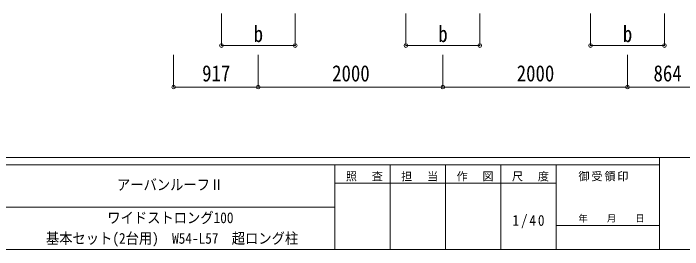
# Model space of a CAD drawing. Units: millimetres at full size, sheet at 1:40. Extents: x -11243 to 11243, y -7760 to 7760.
# Drawn here: x 119 to 7370, y -7760 to -5198 of the extents above; entities that cross this region are included whole.
import ezdxf
from ezdxf.enums import TextEntityAlignment as Align

# ---------------------------------------------------------------- set-up
doc = ezdxf.new("R2010")
doc.units = ezdxf.units.MM
doc.header["$LTSCALE"] = 40
doc.header["$PDMODE"] = 32
doc.header["$PDSIZE"] = 40
for name, color, linetype, lineweight in [('0-3_ELV2', 7, 'Continuous', 9), ('0-6_OTH_LINE', 6, 'Continuous', 9), ('F-0_240', 7, 'Continuous', 9)]:
    doc.layers.add(name, color=color, linetype=linetype, lineweight=lineweight)
doc.styles.add('ＭＳ ゴシック', font='')
doc.styles.get('ＭＳ ゴシック').set_extended_font_data('MS Gothic')

msp = doc.modelspace()

# ---------------------------------------------------------------- linework, layer by layer
at = {"layer": '0-3_ELV2', "color": 6}
for p, q in [((2372.93, -5546.83), (2372.93, -5197.83)), ((3172.93, -5546.83), (3172.93, -5197.83)), ((4372.93, -5546.83), (4372.93, -5197.83)), ((5172.93, -5546.83), (5172.93, -5197.83)), ((6372.93, -5546.83), (6372.93, -5197.83)), ((7172.93, -5546.83), (7172.93, -5197.83)), ((2372.93, -5546.83), (3172.93, -5546.83)), ((4372.93, -5546.83), (5172.93, -5546.83)), ((6372.93, -5546.83), (7172.93, -5546.83)), ((1855.93, -5996.83), (1855.93, -5646.83)), ((2772.93, -5996.83), (2772.93, -5646.83)), ((4772.93, -5996.83), (4772.93, -5646.83)), ((6772.93, -5996.83), (6772.93, -5646.83))]:
    msp.add_line(p, q, dxfattribs=at)
for p in [(2372.93, -5546.83), (3172.93, -5546.83), (4372.93, -5546.83), (5172.93, -5546.83), (6372.93, -5546.83), (7172.93, -5546.83), (1855.93, -5996.83), (2772.93, -5996.83), (4772.93, -5996.83), (6772.93, -5996.83)]:
    msp.add_point(p, dxfattribs=at)
at = {"layer": '0-6_OTH_LINE'}
for p, q in [((1855.93, -5996.83), (2772.93, -5996.83)), ((2772.93, -5996.83), (4772.93, -5996.83)), ((4772.93, -5996.83), (6772.94, -5996.83)), ((6772.93, -5996.83), (7636.93, -5996.83))]:
    msp.add_line(p, q, dxfattribs=at)
at = {"layer": 'F-0_240', "color": 5}
for p, q in [((-11242.74, -6760), (10677.26, -6760)), ((7121.58, -6760), (7121.58, -7760)), ((-11242.74, -6840), (7121.58, -6840)), ((3601.58, -6840), (3601.58, -7760)), ((4201.58, -6840), (4201.58, -7760)), ((4801.58, -6840), (4801.58, -7760)), ((5401.58, -6840), (5401.58, -7760)), ((6001.58, -6840), (6001.58, -7760)), ((3601.58, -7040), (6001.58, -7040)), ((-4598.42, -7300), (3601.58, -7300)), ((6001.58, -7500), (7121.58, -7500)), ((-11242.74, -7760), (10677.26, -7760))]:
    msp.add_line(p, q, dxfattribs=at)

# ---------------------------------------------------------------- texts
at = {"layer": '0-3_ELV2', "style": 'ＭＳ ゴシック', "width": 0.85}
for s, p in [('b', (2722.93, -5561.83)), ('b', (4722.93, -5561.83)), ('b', (6722.93, -5561.83)), ('917', (2164.43, -5988.83)), ('2000', (3572.93, -5988.83)), ('2000', (5572.94, -5988.83)), ('864', (7054.93, -5988.83))]:
    msp.add_text(s, height=176, dxfattribs=at).set_placement(p, align=Align.BOTTOM_LEFT)
at = {"layer": 'F-0_240', "style": 'ＭＳ ゴシック', "width": 0.9}
for s, p in [('アーバンルーフⅡ', (1241.58, -7150)), ('ワイドストロング100', (1136.58, -7507.84)), ('基本セット(2台用)\u3000W54-L57\u3000超ロング柱', (471.58, -7731.34))]:
    msp.add_text(s, height=117.3, dxfattribs=at).set_placement(p, align=Align.BOTTOM_LEFT)
at = {"layer": 'F-0_240', "style": 'ＭＳ ゴシック'}
msp.add_text('年\u3000\u3000月\u3000\u3000日', height=73.31, dxfattribs=at).set_placement((6241.58, -7480), align=Align.BOTTOM_LEFT)
at = {"layer": 'F-0_240', "attachment_point": 7, "style": 'ＭＳ ゴシック'}
for s, insert, char_height in [('\\T1.17;照\u3000査', (3721.58, -7020), 87.98), ('\\T1.17;担\u3000当', (4321.58, -7020), 87.98), ('\\T1.17;作\u3000図', (4921.58, -7020), 87.98), ('\\T1.17;尺\u3000度', (5521.58, -7020), 87.98), ('\\T1.17;御受領印', (6241.58, -7020), 87.98), ('\\T1.28;\\W0.9;1/40', (5526.58, -7530), 117.3)]:
    msp.add_mtext(s, dxfattribs=dict(at, insert=insert, char_height=char_height))

doc.saveas('drawing.dxf')
